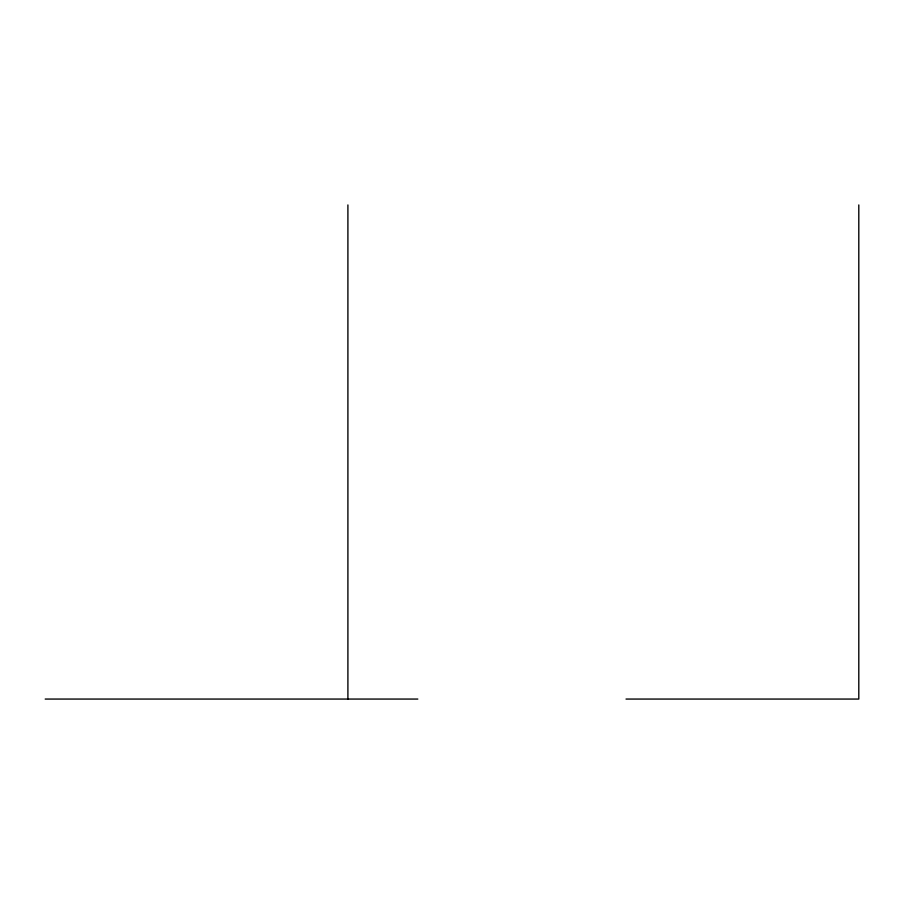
<?xml version="1.0" encoding="UTF-8"?>
<svg xmlns="http://www.w3.org/2000/svg" width="904" height="904" viewBox="0 0 904 904"><rect width="100%" height="100%" fill="white"/><g stroke="black" fill="none" stroke-linecap="round" stroke-linejoin="round"><path stroke-width="1.36" d="M45.2 699.063L417.829 699.063M626.02 699.063L858.8 699.063L858.8 204.937M347.904 204.937L347.904 699.063"/></g></svg>
